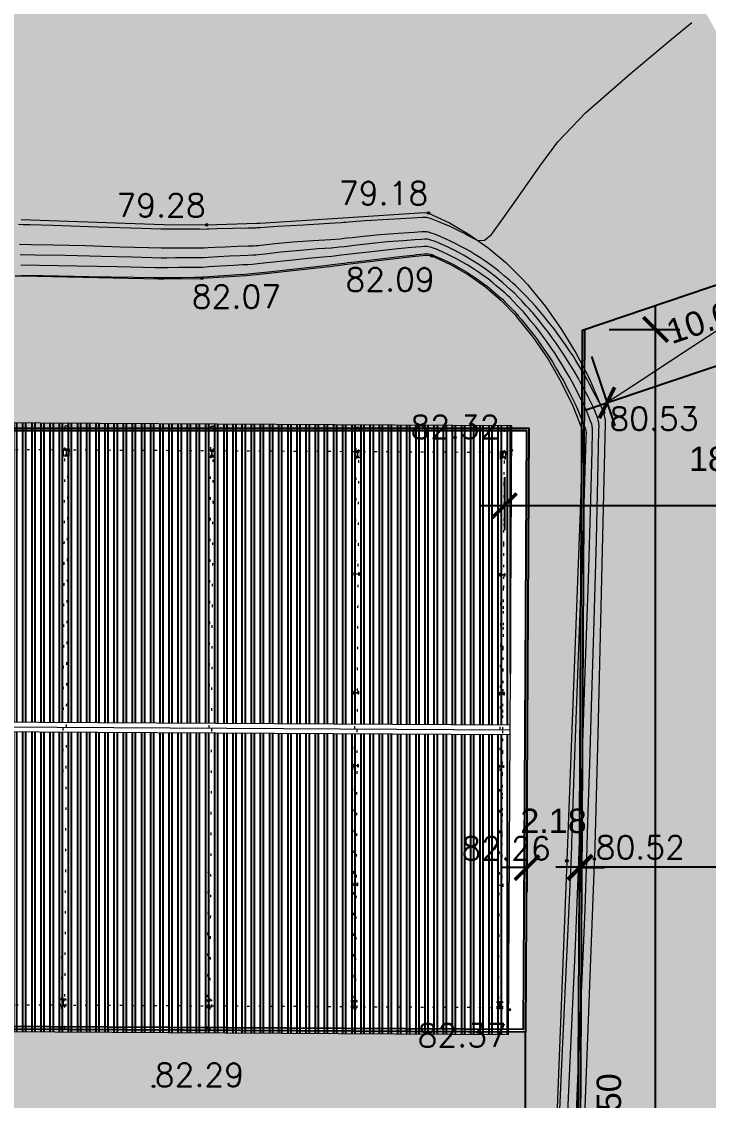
# Model space of a CAD drawing. Header units: inches. Extents: x 1286 to 7442, y -84 to 3420.
# Drawn here: x 1996.45 to 2024.62, y 125.29 to 169.53 of the extents above; entities that cross this region are included whole.
import ezdxf

# ---------------------------------------------------------------- set-up
doc = ezdxf.new("R2010")
doc.units = ezdxf.units.IN
doc.header["$LTSCALE"] = 3
doc.header["$MEASUREMENT"] = 0
doc.linetypes.add('DASHED', pattern=[0.75, 0.5, -0.25])
doc.linetypes.add('DOT', pattern=[0.25, 0, -0.25])
for name, color, linetype, lineweight in [('ARQ_AÇO', 4, 'Continuous', 5), ('ARQ_PROJEÇÃO', 8, 'DASHED', 5), ('ARQ_TOPOGRAFIA', 8, 'Continuous', 5), ('ARQ_VISTA', 2, 'Continuous', 5)]:
    doc.layers.add(name, color=color, linetype=linetype, lineweight=lineweight)
for name, color, linetype in [('ARQ_COTAS', 133, 'Continuous'), ('ARQ_HATCH', 8, 'Continuous'), ('ARQ_RUA', 250, 'Continuous')]:
    doc.layers.add(name, color=color, linetype=linetype)
doc.styles.add('1-500', font='arial.ttf', dxfattribs={"height": 1})
doc.styles.add('ROMAN', font='romans__.ttf', dxfattribs={"height": 0.75})
doc.dimstyles.new('1 - 500', dxfattribs={"dimscale": 2, "dimtxt": 1, "dimasz": 0.5, "dimexe": 0.5, "dimexo": 0.5, "dimgap": 0.7, "dimtad": 1, "dimzin": 4, "dimdsep": 46, "dimtxsty": '1-500', "dimblk": 'ARCHTICK', "dimcen": 0.1, "dimdle": 0.5, "dimclrd": 256, "dimclre": 256, "dimclrt": 256, "dimazin": 0, "dimtfac": 1, "dimtix": 1, "dimtofl": 0, "dimtmove": 2, "dimatfit": 3, "dimldrblk": 'OPEN90', "dimfxl": 1, "dimfxlon": 1, "dimtolj": 1, "dimtzin": 0, "dimlwd": -1, "dimlwe": -1, "dimarcsym": 0})

# ---------------------------------------------------------------- blocks, each defined once
blk = doc.blocks.new('_ArchTick')
at = {"color": 0, "linetype": 'ByBlock', "const_width": 0.15}
blk.add_lwpolyline([(-0.5, -0.5), (0.5, 0.5)], dxfattribs=at)
blk = doc.blocks.new('*D30')
at = {"layer": 'ARQ_COTAS', "transparency": 16777216}
for p, q in [((2022.452, 91.41), (2022.452, 157.905)), ((2020.552, 156.905), (2023.452, 156.905)), ((2020.452, 92.41), (2023.452, 92.41))]:
    blk.add_line(p, q, dxfattribs=at)
at = {"layer": 'Defpoints', "color": 0, "transparency": 16777216}
for p in [(2019.552, 156.905), (2022.452, 156.905), (2015.225, 92.41)]:
    blk.add_point(p, dxfattribs=at)
at = {"layer": 'ARQ_COTAS', "transparency": 16777216}
for p, rotation in [((2022.452, 156.905), 90), ((2022.452, 92.41), 270)]:
    blk.add_blockref('_ArchTick', p, dxfattribs=dict(at, rotation=rotation))
at = {"layer": 'ARQ_COTAS', "transparency": 16777216, "insert": (2020.541, 124.658), "char_height": 1, "attachment_point": 5, "rotation": 90, "style": '1-500'}
blk.add_mtext('\\A1;64.50', dxfattribs=at)
blk = doc.blocks.new('_Open90')
at = {"color": 0, "linetype": 'ByBlock', "lineweight": -2}
for p, q in [((-0.5, 0.5), (0, 0)), ((0, 0), (-1, 0)), ((0, 0), (-0.5, -0.5))]:
    blk.add_line(p, q, dxfattribs=at)
blk = doc.blocks.new('*D31')
at = {"layer": 'ARQ_COTAS', "transparency": 16777216}
for p, q in [((2029.351, 159.016), (2030.311, 156.174)), ((2019.51, 153.578), (2030.938, 157.442)), ((2019.817, 155.793), (2020.777, 152.951))]:
    blk.add_line(p, q, dxfattribs=at)
at = {"layer": 'Defpoints', "color": 0, "transparency": 16777216}
for p in [(2028.986, 160.095), (2029.991, 157.122), (2019.452, 156.871)]:
    blk.add_point(p, dxfattribs=at)
at = {"layer": 'ARQ_COTAS', "transparency": 16777216}
for p, rotation in [((2029.991, 157.122), 18.68120042223311), ((2020.457, 153.898), 198.6812004222331)]:
    blk.add_blockref('_ArchTick', p, dxfattribs=dict(at, rotation=rotation))
at = {"layer": 'ARQ_COTAS', "transparency": 16777216, "insert": (2024.612, 157.32), "char_height": 1, "attachment_point": 5, "rotation": 18.6812, "style": '1-500'}
blk.add_mtext('\\A1;10.06', dxfattribs=at)
blk = doc.blocks.new('*D34')
at = {"layer": 'ARQ_COTAS', "transparency": 16777216}
for p, q in [((2019.354, 136.859), (2019.354, 133.859)), ((2036.101, 136.859), (2036.101, 133.859)), ((2037.101, 134.859), (2018.354, 134.859))]:
    blk.add_line(p, q, dxfattribs=at)
at = {"layer": 'Defpoints', "color": 0, "transparency": 16777216}
for p in [(2019.354, 138.799), (2036.101, 138.709), (2019.354, 134.859)]:
    blk.add_point(p, dxfattribs=at)
at = {"layer": 'ARQ_COTAS', "transparency": 16777216, "rotation": 180}
blk.add_blockref('_ArchTick', (2019.354, 134.859), dxfattribs=at)
at = {"layer": 'ARQ_COTAS', "transparency": 16777216}
blk.add_blockref('_ArchTick', (2036.101, 134.859), dxfattribs=at)
at = {"layer": 'ARQ_COTAS', "transparency": 16777216, "insert": (2027.728, 136.77), "char_height": 1, "attachment_point": 5, "style": '1-500'}
blk.add_mtext('\\A1;16.75', dxfattribs=at)
blk = doc.blocks.new('*D60')
at = {"layer": 'ARQ_COTAS', "transparency": 16777216}
for p, q in [((2017.177, 136.838), (2017.177, 133.838)), ((2019.354, 136.838), (2019.354, 133.838)), ((2017.177, 134.838), (2016.177, 134.838)), ((2019.354, 134.838), (2020.354, 134.838))]:
    blk.add_line(p, q, dxfattribs=at)
at = {"layer": 'Defpoints', "color": 0, "transparency": 16777216}
for p in [(2017.177, 138.811), (2019.354, 138.799), (2017.177, 134.838)]:
    blk.add_point(p, dxfattribs=at)
at = {"layer": 'ARQ_COTAS', "transparency": 16777216}
blk.add_blockref('_ArchTick', (2017.177, 134.838), dxfattribs=at)
at = {"layer": 'ARQ_COTAS', "transparency": 16777216, "rotation": 180}
blk.add_blockref('_ArchTick', (2019.354, 134.838), dxfattribs=at)
at = {"layer": 'ARQ_COTAS', "transparency": 16777216, "insert": (2018.266, 136.749), "char_height": 1, "attachment_point": 5, "style": '1-500'}
blk.add_mtext('\\A1;2.18', dxfattribs=at)
blk = doc.blocks.new('*D85')
at = {"layer": 'ARQ_COTAS', "transparency": 16777216}
for p, q in [((2016.252, 150.854), (2016.252, 148.68)), ((2034.886, 150.854), (2034.886, 148.68)), ((2015.252, 149.68), (2035.886, 149.68))]:
    blk.add_line(p, q, dxfattribs=at)
at = {"layer": 'Defpoints', "color": 0, "transparency": 16777216}
for p in [(2016.252, 151.854), (2034.886, 151.854), (2034.886, 149.68)]:
    blk.add_point(p, dxfattribs=at)
at = {"layer": 'ARQ_COTAS', "transparency": 16777216, "rotation": 180}
blk.add_blockref('_ArchTick', (2016.252, 149.68), dxfattribs=at)
at = {"layer": 'ARQ_COTAS', "transparency": 16777216}
blk.add_blockref('_ArchTick', (2034.886, 149.68), dxfattribs=at)
at = {"layer": 'ARQ_COTAS', "transparency": 16777216, "insert": (2025.569, 151.591), "char_height": 1, "attachment_point": 5, "style": '1-500'}
blk.add_mtext('\\A1;18.63', dxfattribs=at)

msp = doc.modelspace()

# ---------------------------------------------------------------- hatches: boundary and pattern name
at = {"layer": 'ARQ_HATCH', "transparency": 33554534}
h = msp.add_hatch(color=124, dxfattribs=at)
h.dxf.hatch_style = 1
h.paths.add_polyline_path([(2009.917, 199.566), (2002.204, 209.665), (1990.773, 216.721), (1944.861, 233.38), (1920.697, 239.925), (1908.644, 241.353), (1862.514, 242.867), (1829.908, 92.41), (1845.859, 92.41), (1862.275, 148.835, -0.330467), (1864.173, 150.276), (1955.428, 151.28), (1955.437, 152.854), (2017.258, 152.854), (2016.956, 95.256), (1955.137, 95.636), (1955.142, 96.512), (1865.998, 97.062, -0.412407), (1865.004, 98.062), (1865.004, 92.51), (2015.225, 92.51, 0.41263), (2019.125, 96.389), (2019.452, 156.871), (2028.982, 160.101), (2029.767, 160.542), (2017.944, 181.551)])
at = {"layer": 'ARQ_HATCH'}
h = msp.add_hatch(dxfattribs=at)
h.set_pattern_fill('HONEY', color=8, scale=2, angle=315)
edge = h.paths.add_edge_path()
edge.add_line((2027.264, 74.93), (2031.411, 91.984))
edge.add_arc((2033.257, 91.535), 1.9, 110.5827, 166.3343, ccw=False)
edge.add_line((2032.589, 93.314), (2037.862, 95.294))
edge.add_line((2037.862, 95.294), (2043.072, 105.921))
edge.add_arc((2044.778, 105.084), 1.9, 116.9291, 153.883, ccw=False)
edge.add_line((2043.918, 106.778), (2053.022, 111.403))
edge.add_line((2053.022, 111.403), (2056.359, 118.186))
edge.add_line((2056.359, 118.186), (2053.504, 119.755))
edge.add_line((2053.504, 119.755), (2054.319, 121.252))
edge.add_line((2054.319, 121.252), (2043.547, 126.331))
edge.add_line((2043.547, 126.331), (2037.445, 128.066))
edge.add_arc((2037.965, 129.894), 1.9, 180.4111, 254.1232, ccw=False)
edge.add_line((2036.065, 129.88), (2035.938, 147.537))
edge.add_line((2035.938, 147.537), (2028.886, 160.068))
edge.add_line((2028.886, 160.068), (2019.552, 156.905))
edge.add_line((2019.552, 156.905), (2019.225, 96.389))
edge.add_arc((2015.225, 96.41), 4, 270, 359.69, ccw=False)
edge.add_line((2015.225, 92.41), (1829.908, 92.41))
edge.add_line((1829.908, 92.41), (1821.139, 51.947))
edge.add_line((1821.139, 51.947), (1820.715, 49.992))
edge.add_line((1820.715, 49.992), (1819.882, 46.148))
edge.add_line((1819.882, 46.148), (1820.587, 45.272))
edge.add_line((1820.587, 45.272), (1825.662, 45.254))
edge.add_line((1825.662, 45.254), (1825.661, 45.114))
edge.add_line((1825.661, 45.114), (1837.918, 45.07))
edge.add_line((1837.918, 45.07), (1837.918, 45.26))
edge.add_line((1837.918, 45.26), (1843.088, 45.242))
edge.add_line((1843.088, 45.242), (1847.116, 49.563))
edge.add_arc((1847.482, 49.222), 0.5, 89.7692, 137.0088, ccw=False)
edge.add_line((1847.484, 49.722), (1868.081, 49.639))
edge.add_arc((1868.079, 49.139), 0.5, 33.184, 89.7692, ccw=False)
edge.add_line((1868.498, 49.413), (1870.973, 45.627))
edge.add_line((1870.973, 45.627), (1900.946, 45.506))
edge.add_line((1900.946, 45.506), (1898.82, 48.738))
edge.add_arc((1899.238, 49.013), 0.5, 89.7692, 213.3425, ccw=False)
edge.add_line((1899.24, 49.513), (1901.824, 49.503))
edge.add_arc((1901.822, 49.003), 0.5, 34.9451, 89.7692, ccw=False)
edge.add_line((1902.231, 49.289), (1904.886, 45.491))
edge.add_line((1904.886, 45.491), (1942.564, 45.339))
edge.add_line((1942.564, 45.339), (1940.438, 48.571))
edge.add_arc((1940.855, 48.846), 0.5, 89.7692, 213.3425, ccw=False)
edge.add_line((1940.857, 49.346), (1943.258, 49.336))
edge.add_arc((1943.256, 48.836), 0.5, 34.9451, 89.7692, ccw=False)
edge.add_line((1943.665, 49.122), (1946.32, 45.324))
edge.add_line((1946.32, 45.324), (1986.562, 45.161))
edge.add_line((1986.562, 45.161), (1983.055, 48.302))
edge.add_arc((1983.388, 48.674), 0.5, 89.7692, 228.1578, ccw=False)
edge.add_line((1983.39, 49.174), (1987.306, 49.159))
edge.add_arc((1987.304, 48.659), 0.5, 48.4606, 89.7692, ccw=False)
edge.add_line((1987.635, 49.033), (1990.329, 46.646))
edge.add_line((1990.329, 46.646), (2013.484, 46.553))
edge.add_line((2013.484, 46.553), (2013.545, 51.582))
edge.add_line((2013.545, 51.582), (2012.45, 52.795))
edge.add_arc((2013.861, 54.068), 1.9, 164.556, 222.0669, ccw=False)
edge.add_line((2012.029, 54.574), (2016.298, 70.026))
edge.add_arc((2018.13, 69.52), 1.9, 110.3274, 164.556, ccw=False)
edge.add_line((2017.47, 71.302), (2027.264, 74.93))
h.paths.add_polyline_path([(1891.928, 70.998), (1891.816, 65.099), (1891.77, 62.699), (1891.659, 56.8), (1864.713, 57.311), (1864.983, 71.509)], flags=16)
h = msp.add_hatch(dxfattribs=at)
h.set_pattern_fill('ANSI32', color=2, angle=45)
h.paths.add_polyline_path([(2016.488, 140.678), (2016.559, 152.952), (1956.14, 153.3), (1956.069, 141.026)])
h.paths.add_polyline_path([(2016.415, 128.003), (2016.486, 140.278), (1956.067, 140.626), (1955.996, 128.351)])
h.paths.add_polyline_path([(1984.343, 134.947), (1986.343, 133.947), (1988.343, 134.947)], flags=16)
h.paths.add_polyline_path([(1984.343, 146.008), (1986.343, 147.008), (1988.343, 146.008)], flags=16)
h.paths.add_polyline_path([(1979.301, 135.212), (1993.181, 135.212), (1993.181, 139.177), (1979.301, 139.177)], flags=24)
h.paths.add_polyline_path([(1979.301, 141.77), (1993.181, 141.77), (1993.181, 145.734), (1979.301, 145.734)], flags=24)
h.paths.add_polyline_path([(1980.692, 147.921), (1991.672, 147.854), (1991.684, 149.914), (1980.704, 149.982)], flags=24)
h = msp.add_hatch(dxfattribs=at)
h.set_pattern_fill('HONEY', color=8, scale=2, angle=315)
h.paths.add_polyline_path([(2017.116, 128.099), (1956.297, 128.449, -0.414214), (1955.302, 129.455), (1955.36, 139.395), (1955.12, 139.396), (1955.136, 142.266), (1955.376, 142.265), (1955.428, 151.28), (1864.173, 150.276, 0.330467), (1862.275, 148.835), (1845.859, 92.41), (1865.004, 92.41), (1865.004, 98.065), (1865.052, 105.818), (1862.052, 105.837), (1862.084, 110.986), (1865.084, 110.968), (1865.139, 120.008, -0.414214), (1866.146, 121.002), (1883.115, 120.897), (1883.248, 142.376, -0.414214), (1884.254, 143.37), (1920.313, 143.148, -0.414214), (1921.307, 142.141), (1921.174, 120.52), (1944.128, 120.52, -0.416024), (1945.128, 119.514), (1945.07, 110.114), (1946.283, 110.107), (1946.264, 106.967), (1945.05, 106.974), (1944.986, 96.574), (1955.142, 96.512), (1955.204, 106.576), (1954.964, 106.578), (1954.982, 109.447), (1955.222, 109.446), (1955.283, 119.386, -0.414214), (1956.289, 120.38), (2017.108, 120.005)])

# ---------------------------------------------------------------- linework, layer by layer
at = {"layer": 'ARQ_AÇO', "color": 8, "linetype": 'Continuous'}
for p, q in [((1998.222, 151.768), (1998.222, 151.758)), ((1998.279, 151.768), (1998.222, 151.768)), ((1998.222, 151.758), (1998.342, 151.757)), ((1998.223, 151.958), (1998.223, 151.948)), ((1998.343, 151.957), (1998.223, 151.958)), ((1998.223, 151.948), (1998.28, 151.948)), ((1998.28, 151.948), (1998.279, 151.768)), ((1998.284, 151.768), (1998.285, 151.948)), ((1998.342, 151.767), (1998.284, 151.768)), ((1998.285, 151.948), (1998.343, 151.947)), ((1998.342, 151.757), (1998.342, 151.767)), ((1998.343, 151.947), (1998.343, 151.957)), ((2004.191, 151.734), (2004.191, 151.724)), ((2004.249, 151.733), (2004.191, 151.734)), ((2004.191, 151.724), (2004.311, 151.723)), ((2004.193, 151.924), (2004.193, 151.914)), ((2004.313, 151.923), (2004.193, 151.924)), ((2004.193, 151.914), (2004.25, 151.913)), ((2004.25, 151.913), (2004.249, 151.733)), ((2004.254, 151.733), (2004.255, 151.913)), ((2004.311, 151.733), (2004.254, 151.733)), ((2004.255, 151.913), (2004.313, 151.913)), ((2004.311, 151.723), (2004.311, 151.733)), ((2004.313, 151.913), (2004.313, 151.923)), ((2010.162, 151.889), (2010.162, 151.879)), ((2010.282, 151.888), (2010.162, 151.889)), ((2010.162, 151.879), (2010.22, 151.879)), ((2010.22, 151.879), (2010.219, 151.699)), ((2010.224, 151.699), (2010.225, 151.879)), ((2010.225, 151.879), (2010.282, 151.878)), ((2010.282, 151.878), (2010.282, 151.888)), ((2016.132, 151.855), (2016.132, 151.845)), ((2016.252, 151.854), (2016.132, 151.855)), ((2016.132, 151.845), (2016.19, 151.844)), ((2016.19, 151.844), (2016.189, 151.664)), ((2016.194, 151.664), (2016.195, 151.844)), ((2016.195, 151.844), (2016.252, 151.844)), ((2016.252, 151.844), (2016.252, 151.854)), ((2010.161, 151.699), (2010.161, 151.689)), ((2010.219, 151.699), (2010.161, 151.699)), ((2010.161, 151.689), (2010.281, 151.688)), ((2010.281, 151.698), (2010.224, 151.699)), ((2010.281, 151.688), (2010.281, 151.698)), ((2016.131, 151.665), (2016.131, 151.655)), ((2016.189, 151.664), (2016.131, 151.665)), ((2016.131, 151.655), (2016.251, 151.654)), ((2016.251, 151.664), (2016.194, 151.664)), ((2016.251, 151.654), (2016.251, 151.664)), ((2010.093, 146.819), (2010.094, 146.939)), ((2010.094, 146.939), (2010.104, 146.939)), ((2010.104, 146.877), (2010.103, 146.819)), ((2010.104, 146.939), (2010.104, 146.882)), ((2010.104, 146.882), (2010.284, 146.881)), ((2010.284, 146.876), (2010.104, 146.877)), ((2010.283, 146.818), (2010.284, 146.876)), ((2010.284, 146.938), (2010.294, 146.938)), ((2010.284, 146.881), (2010.284, 146.938)), ((2010.294, 146.938), (2010.293, 146.818)), ((2016.063, 146.785), (2016.064, 146.905)), ((2016.064, 146.905), (2016.074, 146.905)), ((2016.074, 146.905), (2016.074, 146.848)), ((2016.074, 146.848), (2016.254, 146.847)), ((2016.254, 146.904), (2016.264, 146.904)), ((2016.254, 146.847), (2016.254, 146.904)), ((2016.264, 146.904), (2016.263, 146.784)), ((2010.103, 146.819), (2010.093, 146.819)), ((2010.293, 146.818), (2010.283, 146.818)), ((2016.073, 146.785), (2016.063, 146.785)), ((2016.074, 146.843), (2016.073, 146.785)), ((2016.254, 146.842), (2016.074, 146.843)), ((2016.253, 146.784), (2016.254, 146.842)), ((2016.263, 146.784), (2016.253, 146.784)), ((2010.065, 141.95), (2010.066, 142.07)), ((2010.066, 142.07), (2010.076, 142.07)), ((2010.076, 142.007), (2010.075, 141.95)), ((2010.076, 142.07), (2010.076, 142.012)), ((2010.076, 142.012), (2010.256, 142.011)), ((2010.256, 142.006), (2010.076, 142.007)), ((2010.255, 141.948), (2010.256, 142.006)), ((2010.256, 142.068), (2010.266, 142.068)), ((2010.256, 142.011), (2010.256, 142.068)), ((2010.266, 142.068), (2010.265, 141.948)), ((2016.035, 141.915), (2016.036, 142.035)), ((2016.036, 142.035), (2016.046, 142.035)), ((2016.046, 142.035), (2016.045, 141.978)), ((2016.225, 141.977), (2016.226, 142.034)), ((2016.226, 142.034), (2016.236, 142.034)), ((2016.236, 142.034), (2016.235, 141.914)), ((2010.075, 141.95), (2010.065, 141.95)), ((2010.265, 141.948), (2010.255, 141.948)), ((2016.045, 141.915), (2016.035, 141.915)), ((2016.045, 141.978), (2016.225, 141.977)), ((2016.225, 141.972), (2016.045, 141.973)), ((2016.045, 141.973), (2016.045, 141.915)), ((2016.225, 141.914), (2016.225, 141.972)), ((2016.235, 141.914), (2016.225, 141.914)), ((2010.048, 138.96), (2010.049, 139.08)), ((2010.058, 138.96), (2010.048, 138.96)), ((2010.049, 139.08), (2010.059, 139.08)), ((2010.059, 139.08), (2010.058, 139.022)), ((2010.058, 139.022), (2010.238, 139.021)), ((2010.238, 139.016), (2010.058, 139.017)), ((2010.058, 139.017), (2010.058, 138.96)), ((2010.238, 139.021), (2010.239, 139.079)), ((2010.238, 138.959), (2010.238, 139.016)), ((2010.248, 138.958), (2010.238, 138.959)), ((2010.239, 139.079), (2010.249, 139.078)), ((2010.249, 139.078), (2010.248, 138.958)), ((2016.018, 138.925), (2016.019, 139.045)), ((2016.028, 138.925), (2016.018, 138.925)), ((2016.019, 139.045), (2016.029, 139.045)), ((2016.029, 139.045), (2016.028, 138.988)), ((2016.028, 138.988), (2016.208, 138.987)), ((2016.208, 138.982), (2016.028, 138.983)), ((2016.028, 138.983), (2016.028, 138.925)), ((2016.208, 138.987), (2016.209, 139.044)), ((2016.208, 138.924), (2016.208, 138.982)), ((2016.218, 138.924), (2016.208, 138.924)), ((2016.209, 139.044), (2016.219, 139.044)), ((2016.219, 139.044), (2016.218, 138.924)), ((2010.02, 134.09), (2010.021, 134.21)), ((2010.03, 134.09), (2010.02, 134.09)), ((2010.021, 134.21), (2010.031, 134.21)), ((2010.031, 134.21), (2010.03, 134.152)), ((2010.03, 134.152), (2010.21, 134.151)), ((2010.21, 134.146), (2010.03, 134.147)), ((2010.03, 134.147), (2010.03, 134.09)), ((2010.21, 134.151), (2010.211, 134.209)), ((2010.21, 134.089), (2010.21, 134.146)), ((2010.22, 134.089), (2010.21, 134.089)), ((2010.211, 134.209), (2010.221, 134.209)), ((2010.221, 134.209), (2010.22, 134.089)), ((2015.99, 134.055), (2015.991, 134.175)), ((2016, 134.055), (2015.99, 134.055)), ((2015.991, 134.175), (2016.001, 134.175)), ((2016.001, 134.175), (2016, 134.118)), ((2016, 134.118), (2016.18, 134.117)), ((2016.18, 134.112), (2016, 134.113)), ((2016, 134.113), (2016, 134.055)), ((2016.18, 134.117), (2016.181, 134.174)), ((2016.18, 134.054), (2016.18, 134.112)), ((2016.19, 134.054), (2016.18, 134.054)), ((2016.181, 134.174), (2016.191, 134.174)), ((2016.191, 134.174), (2016.19, 134.054)), ((1998.092, 129.218), (1998.092, 129.208)), ((1998.149, 129.218), (1998.092, 129.218)), ((1998.092, 129.208), (1998.212, 129.208)), ((1998.093, 129.408), (1998.093, 129.398)), ((1998.213, 129.408), (1998.093, 129.408)), ((1998.093, 129.398), (1998.15, 129.398)), ((1998.15, 129.398), (1998.149, 129.218)), ((1998.154, 129.218), (1998.155, 129.398)), ((1998.212, 129.218), (1998.154, 129.218)), ((1998.155, 129.398), (1998.213, 129.398)), ((1998.212, 129.208), (1998.212, 129.218)), ((1998.213, 129.398), (1998.213, 129.408)), ((2004.062, 129.184), (2004.062, 129.174)), ((2004.119, 129.184), (2004.062, 129.184)), ((2004.062, 129.174), (2004.182, 129.173)), ((2004.063, 129.374), (2004.063, 129.364)), ((2004.183, 129.373), (2004.063, 129.374)), ((2004.063, 129.364), (2004.12, 129.364)), ((2004.12, 129.364), (2004.119, 129.184)), ((2004.124, 129.184), (2004.125, 129.364)), ((2004.182, 129.183), (2004.124, 129.184)), ((2004.125, 129.364), (2004.183, 129.363)), ((2004.182, 129.173), (2004.182, 129.183)), ((2004.183, 129.363), (2004.183, 129.373)), ((2010.033, 129.34), (2010.033, 129.33)), ((2010.153, 129.339), (2010.033, 129.34)), ((2010.033, 129.33), (2010.09, 129.329)), ((2010.09, 129.329), (2010.089, 129.149)), ((2010.094, 129.149), (2010.095, 129.329)), ((2010.095, 129.329), (2010.153, 129.329)), ((2010.153, 129.329), (2010.153, 129.339)), ((2016.003, 129.305), (2016.002, 129.295)), ((2016.002, 129.295), (2016.06, 129.295)), ((2016.123, 129.304), (2016.003, 129.305)), ((2016.06, 129.295), (2016.059, 129.115)), ((2016.064, 129.115), (2016.065, 129.295)), ((2016.065, 129.295), (2016.122, 129.294)), ((2016.122, 129.294), (2016.123, 129.304)), ((2010.032, 129.15), (2010.031, 129.14)), ((2010.031, 129.14), (2010.151, 129.139)), ((2010.089, 129.149), (2010.032, 129.15)), ((2010.152, 129.149), (2010.094, 129.149)), ((2010.151, 129.139), (2010.152, 129.149)), ((2016.001, 129.115), (2016.001, 129.105)), ((2016.059, 129.115), (2016.001, 129.115)), ((2016.001, 129.105), (2016.121, 129.104)), ((2016.121, 129.114), (2016.064, 129.115)), ((2016.121, 129.104), (2016.121, 129.114))]:
    msp.add_line(p, q, dxfattribs=at)
at = {"layer": 'ARQ_PROJEÇÃO', "color": 8, "linetype": 'DOT'}
for p, q in [((2016.138, 152.855), (2016.132, 151.855)), ((2016.258, 152.854), (2016.138, 152.855)), ((2016.252, 151.854), (2016.258, 152.854)), ((2016.001, 129.105), (2015.996, 128.105)), ((2016.116, 128.105), (2016.121, 129.104)), ((2015.996, 128.105), (2016.116, 128.105))]:
    msp.add_line(p, q, dxfattribs=at)
at = {"layer": 'ARQ_PROJEÇÃO', "color": 8, "linetype": 'Continuous'}
for p, q in [((1998.171, 151.708), (1998.173, 152.008)), ((1998.173, 152.008), (1998.393, 152.007)), ((1998.393, 152.007), (1998.391, 151.707)), ((2004.141, 151.674), (2004.143, 151.974)), ((2004.143, 151.974), (2004.363, 151.973)), ((2004.363, 151.973), (2004.361, 151.673)), ((2010.111, 151.639), (2010.113, 151.939)), ((2010.113, 151.939), (2010.333, 151.938)), ((2010.333, 151.938), (2010.331, 151.638)), ((2016.083, 151.905), (2016.081, 151.605)), ((2016.303, 151.904), (2016.083, 151.905)), ((2016.132, 151.855), (2016.252, 151.854)), ((2016.301, 151.604), (2016.303, 151.904)), ((1998.391, 151.707), (1998.171, 151.708)), ((2004.361, 151.673), (2004.141, 151.674)), ((2010.331, 151.638), (2010.111, 151.639)), ((2016.081, 151.605), (2016.131, 151.605)), ((2016.251, 151.654), (2016.131, 151.655)), ((2016.251, 151.604), (2016.301, 151.604)), ((1998.041, 129.159), (1998.042, 129.259)), ((1998.261, 129.157), (1998.041, 129.159)), ((1998.043, 129.459), (1998.263, 129.457)), ((1998.043, 129.399), (1998.043, 129.459)), ((1998.262, 129.257), (1998.261, 129.157)), ((1998.263, 129.457), (1998.263, 129.397)), ((2004.011, 129.124), (2004.012, 129.224)), ((2004.013, 129.424), (2004.233, 129.423)), ((2004.013, 129.364), (2004.013, 129.424)), ((2004.232, 129.223), (2004.231, 129.123)), ((2004.233, 129.423), (2004.233, 129.363)), ((2009.981, 129.09), (2009.982, 129.19)), ((2009.983, 129.39), (2010.203, 129.389)), ((2009.983, 129.33), (2009.983, 129.39)), ((2010.202, 129.189), (2010.201, 129.089)), ((2010.203, 129.389), (2010.203, 129.329)), ((2015.951, 129.055), (2015.952, 129.155)), ((2015.952, 129.295), (2015.953, 129.355)), ((2015.953, 129.355), (2016.173, 129.354)), ((2016.003, 129.305), (2016.123, 129.304)), ((2016.173, 129.354), (2016.172, 129.294)), ((2004.231, 129.123), (2004.011, 129.124)), ((2010.201, 129.089), (2009.981, 129.09)), ((2016.171, 129.054), (2015.951, 129.055)), ((2016.121, 129.104), (2016.001, 129.105)), ((2016.172, 129.154), (2016.171, 129.054))]:
    msp.add_line(p, q, dxfattribs=at)
at = {"layer": 'ARQ_PROJEÇÃO', "linetype": 'DOT'}
for p, q in [((2016.131, 151.655), (2016.003, 129.305)), ((2016.123, 129.304), (2016.251, 151.654))]:
    msp.add_line(p, q, dxfattribs=at)
for points in [[(1998.343, 151.957), (1998.223, 151.958), (1998.228, 152.958), (1998.348, 152.957)], [(2004.193, 151.924), (2004.313, 151.923), (2004.318, 152.923), (2004.198, 152.924)], [(2010.162, 151.889), (2010.282, 151.888), (2010.288, 152.888), (2010.168, 152.889)], [(1998.222, 151.758), (1998.342, 151.757), (1998.213, 129.408), (1998.093, 129.408)], [(2004.311, 151.723), (2004.191, 151.724), (2004.063, 129.374), (2004.183, 129.373)], [(2010.281, 151.688), (2010.161, 151.689), (2010.033, 129.34), (2010.153, 129.339)], [(1998.206, 128.208), (1998.086, 128.208), (1998.092, 129.208), (1998.212, 129.208)], [(2004.056, 128.174), (2004.176, 128.173), (2004.182, 129.173), (2004.062, 129.174)], [(2010.026, 128.14), (2010.146, 128.139), (2010.151, 129.139), (2010.031, 129.14)]]:
    msp.add_lwpolyline(points, close=True, dxfattribs=at)
at = {"layer": 'ARQ_PROJEÇÃO', "color": 4, "linetype": 'DOT', "ltscale": 0.5}
msp.add_lwpolyline([(2016.252, 151.854), (1956.433, 152.199), (1956.302, 129.449), (2016.121, 129.104)], close=True, dxfattribs=at)
at = {"layer": 'ARQ_RUA'}
for points in [[(1865.004, 92.51), (2015.225, 92.51, 0.41263), (2019.125, 96.389), (2019.452, 156.871), (2028.982, 160.101), (2036.038, 147.564), (2036.165, 129.881, 0.333199), (2037.472, 128.162), (2043.583, 126.425), (2054.458, 121.297), (2053.639, 119.794), (2056.491, 118.228), (2053.097, 111.329), (2043.963, 106.689, 0.162654), (2043.162, 105.877), (2037.935, 95.214), (2032.624, 93.22, 0.248177), (2031.508, 91.96), (2027.349, 74.855), (2017.504, 71.208, 0.241134), (2016.395, 69.999), (2012.126, 54.547, 0.256342), (2012.524, 52.862), (2013.571, 51.702)], [(1829.908, 92.41), (2015.225, 92.41, 0.41263), (2019.225, 96.389), (2019.552, 156.905)], [(1955.376, 142.265), (1955.437, 152.854), (2017.258, 152.854), (2017.116, 128.099), (1956.297, 128.449, -0.414214), (1955.302, 129.455), (1955.36, 139.395)], [(1955.476, 142.264), (1955.537, 152.754), (2017.158, 152.754), (2017.016, 128.199), (1956.297, 128.549, -0.414214), (1955.402, 129.454), (1955.46, 139.394)]]:
    msp.add_lwpolyline(points, format="xyb", dxfattribs=at)
msp.add_lwpolyline([(2017.108, 120.005), (2017.116, 128.099)], dxfattribs=at)
at = {"layer": 'ARQ_TOPOGRAFIA', "ltscale": 0.4}
for p, q in [((2023.104, 168.803), (2023.94, 169.493)), ((2021.41, 167.389), (2023.104, 168.803)), ((2019.58, 165.779), (2021.41, 167.389)), ((2018.445, 164.596), (2019.58, 165.779)), ((2017.703, 163.598), (2018.445, 164.596)), ((2016.91, 162.465), (2017.703, 163.598)), ((2016.187, 161.434), (2016.91, 162.465)), ((2011.514, 161.425), (2012.465, 161.482)), ((2012.465, 161.482), (2012.895, 161.507)), ((2012.895, 161.507), (2012.992, 161.508)), ((2012.992, 161.508), (2013.05, 161.5)), ((2013.05, 161.5), (2013.105, 161.49)), ((2013.105, 161.49), (2013.151, 161.479)), ((2013.137, 161.674), (2013.137, 161.674)), ((2013.151, 161.479), (2013.276, 161.432)), ((1996.319, 161.216), (1996.51, 161.211)), ((1996.51, 161.211), (1996.786, 161.205)), ((1996.786, 161.205), (1997.727, 161.176)), ((1997.727, 161.176), (1999.577, 161.117)), ((1999.577, 161.117), (2001.37, 161.058)), ((2001.37, 161.058), (2002.157, 161.032)), ((2002.157, 161.032), (2002.292, 161.029)), ((2002.292, 161.029), (2002.368, 161.029)), ((2002.368, 161.029), (2002.646, 161.028)), ((2002.646, 161.028), (2003.205, 161.026)), ((2003.205, 161.026), (2003.751, 161.022)), ((2003.751, 161.022), (2003.992, 161.021)), ((2003.992, 161.021), (2004.048, 161.023)), ((2004.04, 161.191), (2004.04, 161.191)), ((2004.048, 161.023), (2004.134, 161.027)), ((2004.134, 161.027), (2004.457, 161.036)), ((2004.457, 161.036), (2005.108, 161.052)), ((2005.108, 161.052), (2005.747, 161.067)), ((2005.747, 161.067), (2006.037, 161.074)), ((2006.037, 161.074), (2006.105, 161.077)), ((2006.105, 161.077), (2006.154, 161.08)), ((2006.154, 161.08), (2006.23, 161.086)), ((2006.23, 161.086), (2006.397, 161.1)), ((2006.397, 161.1), (2006.939, 161.136)), ((2006.939, 161.136), (2008.017, 161.199)), ((2008.017, 161.199), (2009.072, 161.261)), ((2009.072, 161.261), (2009.555, 161.29)), ((2009.555, 161.29), (2009.67, 161.298)), ((2009.67, 161.298), (2009.748, 161.305)), ((2009.748, 161.305), (2009.852, 161.314)), ((2009.852, 161.314), (2010.029, 161.33)), ((2010.029, 161.33), (2010.535, 161.365)), ((2010.535, 161.365), (2011.514, 161.425)), ((2013.276, 161.432), (2013.542, 161.328)), ((2013.542, 161.328), (2013.806, 161.224)), ((2013.806, 161.224), (2013.923, 161.178)), ((2013.923, 161.178), (2013.948, 161.167)), ((2013.948, 161.167), (2013.984, 161.151)), ((2013.984, 161.151), (2014.118, 161.085)), ((2014.118, 161.085), (2014.389, 160.95)), ((2015.725, 160.802), (2016.187, 161.434)), ((2009.12, 160.581), (2008.408, 160.535)), ((2009.508, 160.611), (2009.12, 160.581)), ((2009.672, 160.628), (2009.508, 160.611)), ((2009.783, 160.64), (2009.672, 160.628)), ((2010.01, 160.665), (2009.783, 160.64)), ((2010.478, 160.717), (2010.01, 160.665)), ((2011.148, 160.782), (2010.478, 160.717)), ((2011.911, 160.837), (2011.148, 160.782)), ((2012.543, 160.877), (2011.911, 160.837)), ((2012.582, 160.575), (2012.109, 160.543)), ((2012.865, 160.899), (2012.543, 160.877)), ((2012.851, 160.595), (2012.582, 160.575)), ((2012.979, 160.604), (2012.851, 160.595)), ((2012.984, 160.906), (2012.865, 160.899)), ((2013.045, 160.604), (2012.979, 160.604)), ((2013.047, 160.903), (2012.984, 160.906)), ((2013.09, 160.599), (2013.045, 160.604)), ((2013.095, 160.896), (2013.047, 160.903)), ((2013.146, 160.59), (2013.09, 160.599)), ((2013.148, 160.887), (2013.095, 160.896)), ((2013.236, 160.567), (2013.146, 160.59)), ((2013.249, 160.855), (2013.148, 160.887)), ((2013.365, 160.521), (2013.236, 160.567)), ((2013.424, 160.79), (2013.249, 160.855)), ((2013.589, 160.725), (2013.424, 160.79)), ((2013.672, 160.693), (2013.589, 160.725)), ((2013.735, 160.665), (2013.672, 160.693)), ((2013.858, 160.61), (2013.735, 160.665)), ((2014.04, 160.524), (2013.858, 160.61)), ((2014.389, 160.95), (2014.657, 160.817)), ((2014.657, 160.817), (2014.793, 160.748)), ((2014.793, 160.748), (2014.909, 160.679)), ((2014.909, 160.679), (2015.132, 160.566)), ((2015.132, 160.566), (2015.418, 160.55)), ((2015.418, 160.55), (2015.725, 160.802)), ((1996.84, 160.37), (1996.368, 160.38)), ((1997.753, 160.354), (1996.84, 160.37)), ((1999.057, 160.325), (1997.753, 160.354)), ((2000.505, 160.283), (1999.057, 160.325)), ((2001.655, 160.246), (2000.505, 160.283)), ((2002.175, 160.23), (2001.655, 160.246)), ((2002.371, 160.23), (2002.175, 160.23)), ((2002.626, 160.233), (2002.371, 160.23)), ((2002.994, 160.236), (2002.626, 160.233)), ((2003.422, 160.236), (2002.994, 160.236)), ((2003.77, 160.235), (2003.422, 160.236)), ((2003.94, 160.235), (2003.77, 160.235)), ((2004.084, 160.243), (2003.94, 160.235)), ((2004.373, 160.261), (2004.084, 160.243)), ((2004.804, 160.283), (2004.373, 160.261)), ((2005.308, 160.299), (2004.804, 160.283)), ((2005.738, 160.312), (2005.308, 160.299)), ((2005.971, 160.322), (2005.738, 160.312)), ((2006.069, 160.329), (2005.971, 160.322)), ((2006.148, 160.336), (2006.069, 160.329)), ((2006.367, 160.359), (2006.148, 160.336)), ((2006.855, 160.411), (2006.367, 160.359)), ((2007.573, 160.476), (2006.855, 160.411)), ((2007.89, 160.147), (2007.084, 160.066)), ((2008.408, 160.535), (2007.573, 160.476)), ((2008.604, 160.203), (2007.89, 160.147)), ((2009.144, 160.241), (2008.604, 160.203)), ((2009.485, 160.271), (2009.144, 160.241)), ((2009.673, 160.293), (2009.485, 160.271)), ((2009.801, 160.307), (2009.673, 160.293)), ((2010.089, 160.34), (2009.801, 160.307)), ((2010.703, 160.411), (2010.089, 160.34)), ((2011.455, 160.49), (2010.703, 160.411)), ((2011.762, 160.198), (2010.928, 160.104)), ((2012.109, 160.543), (2011.455, 160.49)), ((2012.308, 160.249), (2011.762, 160.198)), ((2012.621, 160.273), (2012.308, 160.249)), ((2012.836, 160.291), (2012.621, 160.273)), ((2012.975, 160.303), (2012.836, 160.291)), ((2013.043, 160.306), (2012.975, 160.303)), ((2013.084, 160.302), (2013.043, 160.306)), ((2013.144, 160.294), (2013.084, 160.302)), ((2013.223, 160.278), (2013.144, 160.294)), ((2013.306, 160.252), (2013.223, 160.278)), ((2013.373, 160.226), (2013.306, 160.252)), ((2013.481, 160.476), (2013.365, 160.521)), ((2013.42, 160.207), (2013.373, 160.226)), ((2013.521, 160.163), (2013.42, 160.207)), ((2013.546, 160.45), (2013.481, 160.476)), ((2013.731, 160.069), (2013.521, 160.163)), ((2013.628, 160.414), (2013.546, 160.45)), ((2013.795, 160.339), (2013.628, 160.414)), ((2014, 160.244), (2013.795, 160.339)), ((2014.189, 160.153), (2014, 160.244)), ((2014.256, 160.419), (2014.04, 160.524)), ((2014.374, 160.057), (2014.189, 160.153)), ((2014.468, 160.311), (2014.256, 160.419)), ((2014.649, 160.213), (2014.468, 160.311)), ((2014.828, 160.109), (2014.649, 160.213)), ((1997.005, 159.95), (1996.392, 159.961)), ((1998.237, 159.929), (1997.005, 159.95)), ((1999.722, 159.899), (1998.237, 159.929)), ((2000.969, 159.866), (1999.722, 159.899)), ((2001.798, 159.84), (2000.969, 159.866)), ((2002.185, 159.83), (2001.798, 159.84)), ((2002.411, 159.83), (2002.185, 159.83)), ((2002.756, 159.835), (2002.411, 159.83)), ((2003.168, 159.84), (2002.756, 159.835)), ((2003.53, 159.841), (2003.168, 159.84)), ((2003.78, 159.841), (2003.53, 159.841)), ((2003.914, 159.842), (2003.78, 159.841)), ((2004.102, 159.854), (2003.914, 159.842)), ((2004.493, 159.879), (2004.102, 159.854)), ((2004.978, 159.906), (2004.493, 159.879)), ((2005.408, 159.923), (2004.978, 159.906)), ((2005.733, 159.934), (2005.408, 159.923)), ((2005.939, 159.945), (2005.733, 159.934)), ((2006.051, 159.955), (2005.939, 159.945)), ((2006.145, 159.963), (2006.051, 159.955)), ((2006.435, 159.995), (2006.145, 159.963)), ((2007.084, 160.066), (2006.435, 159.995)), ((2007.313, 159.722), (2006.503, 159.631)), ((2008.207, 159.817), (2007.313, 159.722)), ((2008.8, 159.871), (2008.207, 159.817)), ((2009.167, 159.901), (2008.8, 159.871)), ((2009.462, 159.931), (2009.167, 159.901)), ((2009.675, 159.958), (2009.462, 159.931)), ((2009.819, 159.975), (2009.675, 159.958)), ((2010.168, 160.016), (2009.819, 159.975)), ((2009.836, 159.642), (2010.247, 159.691)), ((2010.928, 160.104), (2010.168, 160.016)), ((2010.247, 159.691), (2011.153, 159.798)), ((2011.153, 159.798), (2012.069, 159.906)), ((2012.069, 159.906), (2012.507, 159.955)), ((2012.507, 159.955), (2012.66, 159.971)), ((2012.66, 159.971), (2012.822, 159.986)), ((2012.822, 159.986), (2012.971, 160.001)), ((2012.971, 160.001), (2013.041, 160.007)), ((2013.041, 160.007), (2013.079, 160.005)), ((2013.079, 160.005), (2013.143, 159.998)), ((2013.143, 159.998), (2013.209, 159.99)), ((2013.209, 159.99), (2013.247, 159.983)), ((2013.247, 159.983), (2013.265, 159.977)), ((2013.265, 159.977), (2013.295, 159.965)), ((2013.271, 159.92), (2013.271, 159.92)), ((2013.295, 159.965), (2013.414, 159.912)), ((2013.414, 159.912), (2013.668, 159.798)), ((2013.668, 159.798), (2013.922, 159.684)), ((2013.961, 159.964), (2013.731, 160.069)), ((2013.922, 159.684), (2014.056, 159.621)), ((2014.123, 159.887), (2013.961, 159.964)), ((2014.28, 159.804), (2014.123, 159.887)), ((2014.501, 159.68), (2014.28, 159.804)), ((2014.575, 159.947), (2014.374, 160.057)), ((2014.722, 159.554), (2014.501, 159.68)), ((2014.775, 159.831), (2014.575, 159.947)), ((2014.958, 159.722), (2014.775, 159.831)), ((2015.039, 159.982), (2014.828, 160.109)), ((2015.136, 159.609), (2014.958, 159.722)), ((2015.244, 159.854), (2015.039, 159.982)), ((2015.412, 159.742), (2015.244, 159.854)), ((2015.578, 159.624), (2015.412, 159.742)), ((1997.171, 159.53), (1996.417, 159.543)), ((1998.72, 159.503), (1997.171, 159.53)), ((2000.387, 159.473), (1998.72, 159.503)), ((2001.432, 159.449), (2000.387, 159.473)), ((2001.94, 159.435), (2001.432, 159.449)), ((2002.194, 159.429), (2001.94, 159.435)), ((2002.451, 159.43), (2002.194, 159.429)), ((2002.885, 159.437), (2002.451, 159.43)), ((2003.342, 159.444), (2002.885, 159.437)), ((2003.638, 159.446), (2003.342, 159.444)), ((2003.79, 159.447), (2003.638, 159.446)), ((2003.888, 159.449), (2003.79, 159.447)), ((2004.12, 159.464), (2003.888, 159.449)), ((2004.612, 159.496), (2004.12, 159.464)), ((2005.152, 159.529), (2004.612, 159.496)), ((2005.508, 159.547), (2005.152, 159.529)), ((2005.729, 159.557), (2005.508, 159.547)), ((2005.906, 159.569), (2005.729, 159.557)), ((2006.033, 159.58), (2005.906, 159.569)), ((2006.142, 159.591), (2006.033, 159.58)), ((2006.139, 159.219), (2006.572, 159.268)), ((2006.503, 159.631), (2006.142, 159.591)), ((2006.572, 159.268), (2007.542, 159.377)), ((2007.542, 159.377), (2008.524, 159.487)), ((2008.524, 159.487), (2008.995, 159.539)), ((2008.995, 159.539), (2009.191, 159.561)), ((2009.191, 159.561), (2009.439, 159.592)), ((2009.439, 159.592), (2009.676, 159.622)), ((2009.676, 159.622), (2009.836, 159.642)), ((2014.056, 159.621), (2014.185, 159.55)), ((2014.185, 159.55), (2014.427, 159.414)), ((2014.427, 159.414), (2014.668, 159.277)), ((2014.668, 159.277), (2014.797, 159.202)), ((2014.877, 159.462), (2014.722, 159.554)), ((2015.028, 159.364), (2014.877, 159.462)), ((2015.234, 159.221), (2015.028, 159.364)), ((2015.323, 159.482), (2015.136, 159.609)), ((2015.51, 159.35), (2015.323, 159.482)), ((2015.684, 159.223), (2015.51, 159.35)), ((2015.786, 159.472), (2015.578, 159.624)), ((2016.021, 159.29), (2015.786, 159.472)), ((2016.257, 159.094), (2016.021, 159.29)), ((1996.441, 159.124), (1997.336, 159.109)), ((1997.336, 159.109), (1999.204, 159.078)), ((1999.204, 159.078), (2001.052, 159.047)), ((2001.052, 159.047), (2001.896, 159.032)), ((2001.896, 159.032), (2002.083, 159.029)), ((2002.083, 159.029), (2002.203, 159.028)), ((2002.203, 159.028), (2002.491, 159.031)), ((2002.491, 159.031), (2003.014, 159.039)), ((2003.014, 159.039), (2003.515, 159.048)), ((2003.515, 159.048), (2003.746, 159.052)), ((2003.746, 159.052), (2003.8, 159.053)), ((2003.8, 159.053), (2003.862, 159.056)), ((2003.85, 159.001), (2003.85, 159.001)), ((2003.862, 159.056), (2004.137, 159.074)), ((2004.137, 159.074), (2004.732, 159.113)), ((2004.732, 159.113), (2005.325, 159.153)), ((2005.325, 159.153), (2005.608, 159.171)), ((2005.608, 159.171), (2005.724, 159.179)), ((2005.724, 159.179), (2005.873, 159.193)), ((2005.873, 159.193), (2006.015, 159.206)), ((2006.015, 159.206), (2006.139, 159.219)), ((2014.797, 159.202), (2014.919, 159.119)), ((2014.919, 159.119), (2015.146, 158.96)), ((2015.146, 158.96), (2015.372, 158.801)), ((2015.441, 159.076), (2015.234, 159.221)), ((2015.372, 158.801), (2015.482, 158.724)), ((2015.583, 158.973), (2015.441, 159.076)), ((2015.683, 158.897), (2015.583, 158.973)), ((2015.782, 158.814), (2015.683, 158.897)), ((2015.852, 159.093), (2015.684, 159.223)), ((2015.918, 158.698), (2015.782, 158.814)), ((2016.02, 158.954), (2015.852, 159.093)), ((2016.188, 158.809), (2016.02, 158.954)), ((2016.353, 158.667), (2016.188, 158.809)), ((2016.459, 158.92), (2016.257, 159.094)), ((2016.601, 158.797), (2016.459, 158.92)), ((2016.703, 158.707), (2016.601, 158.797)), ((2015.482, 158.724), (2015.514, 158.7)), ((2015.514, 158.7), (2015.544, 158.675)), ((2015.544, 158.675), (2015.647, 158.587)), ((2015.647, 158.587), (2015.857, 158.408)), ((2015.857, 158.408), (2016.064, 158.231)), ((2016.105, 158.538), (2015.918, 158.698)), ((2016.277, 158.39), (2016.105, 158.538)), ((2016.377, 158.301), (2016.277, 158.39)), ((2016.49, 158.548), (2016.353, 158.667)), ((2016.584, 158.463), (2016.49, 158.548)), ((2016.673, 158.374), (2016.584, 158.463)), ((2016.799, 158.245), (2016.673, 158.374)), ((2016.791, 158.625), (2016.703, 158.707)), ((2016.876, 158.541), (2016.791, 158.625)), ((2016.971, 158.444), (2016.876, 158.541)), ((2017.116, 158.291), (2016.971, 158.444)), ((2016.064, 158.231), (2016.169, 158.139)), ((2016.169, 158.139), (2016.268, 158.04)), ((2016.268, 158.04), (2016.456, 157.847)), ((2016.47, 158.207), (2016.377, 158.301)), ((2016.628, 158.046), (2016.47, 158.207)), ((2016.805, 157.863), (2016.628, 158.046)), ((2016.96, 158.077), (2016.799, 158.245)), ((2017.136, 157.89), (2016.96, 158.077)), ((2017.33, 158.062), (2017.116, 158.291)), ((2017.523, 157.854), (2017.33, 158.062)), ((2016.456, 157.847), (2016.649, 157.649)), ((2016.649, 157.649), (2016.748, 157.546)), ((2016.748, 157.546), (2016.783, 157.508)), ((2016.783, 157.508), (2016.819, 157.466)), ((2016.942, 157.718), (2016.805, 157.863)), ((2016.819, 157.466), (2016.929, 157.332)), ((2017.03, 157.623), (2016.942, 157.718)), ((2017.084, 157.562), (2017.03, 157.623)), ((2017.171, 157.457), (2017.084, 157.562)), ((2017.277, 157.738), (2017.136, 157.89)), ((2017.349, 157.659), (2017.277, 157.738)), ((2017.413, 157.582), (2017.349, 157.659)), ((2017.534, 157.432), (2017.413, 157.582)), ((2017.613, 157.756), (2017.523, 157.854)), ((2017.655, 157.706), (2017.613, 157.756)), ((2017.727, 157.618), (2017.655, 157.706)), ((2017.866, 157.445), (2017.727, 157.618)), ((2016.929, 157.332), (2017.148, 157.061)), ((2017.148, 157.061), (2017.368, 156.789)), ((2017.341, 157.247), (2017.171, 157.457)), ((2017.534, 157.008), (2017.341, 157.247)), ((2017.7, 157.227), (2017.534, 157.432)), ((2017.882, 157), (2017.7, 157.227)), ((2018.078, 157.182), (2017.866, 157.445)), ((2018.285, 156.923), (2018.078, 157.182)), ((2025.279, 157.051), (2023.587, 155.943)), ((2017.368, 156.789), (2017.49, 156.635)), ((2017.49, 156.635), (2017.604, 156.477)), ((2017.686, 156.817), (2017.534, 157.008)), ((2017.831, 156.626), (2017.686, 156.817)), ((2018.008, 156.377), (2017.831, 156.626)), ((2018.058, 156.774), (2017.882, 157)), ((2018.214, 156.562), (2018.058, 156.774)), ((2018.419, 156.746), (2018.285, 156.923)), ((2018.552, 156.559), (2018.419, 156.746)), ((2017.604, 156.477), (2017.803, 156.193)), ((2017.803, 156.193), (2018.001, 155.906)), ((2018.185, 156.124), (2018.008, 156.377)), ((2018.368, 156.341), (2018.214, 156.562)), ((2018.54, 156.096), (2018.368, 156.341)), ((2018.753, 156.273), (2018.552, 156.559)), ((2018.948, 155.992), (2018.753, 156.273)), ((2018.001, 155.906), (2018.113, 155.742)), ((2018.113, 155.742), (2018.217, 155.575)), ((2018.326, 155.919), (2018.185, 156.124)), ((2018.461, 155.714), (2018.326, 155.919)), ((2018.617, 155.458), (2018.461, 155.714)), ((2018.704, 155.853), (2018.54, 156.096)), ((2018.841, 155.637), (2018.704, 155.853)), ((2019.065, 155.816), (2018.948, 155.992)), ((2019.179, 155.628), (2019.065, 155.816)), ((2023.587, 155.943), (2021.905, 154.843)), ((2018.217, 155.575), (2018.393, 155.278)), ((2018.393, 155.278), (2018.569, 154.98)), ((2018.773, 155.196), (2018.617, 155.458)), ((2018.976, 155.412), (2018.841, 155.637)), ((2019.135, 155.148), (2018.976, 155.412)), ((2019.367, 155.319), (2019.179, 155.628)), ((2019.549, 155.017), (2019.367, 155.319)), ((2018.569, 154.98), (2018.67, 154.806)), ((2018.903, 154.977), (2018.773, 155.196)), ((2019.025, 154.759), (2018.903, 154.977)), ((2019.287, 154.888), (2019.135, 155.148)), ((2019.404, 154.671), (2019.287, 154.888)), ((2019.649, 154.845), (2019.549, 155.017)), ((2019.746, 154.659), (2019.649, 154.845)), ((2021.905, 154.843), (2020.875, 154.172)), ((2018.67, 154.806), (2018.763, 154.629)), ((2018.763, 154.629), (2018.916, 154.323)), ((2019.16, 154.497), (2019.025, 154.759)), ((2019.295, 154.23), (2019.16, 154.497)), ((2019.52, 154.444), (2019.404, 154.671)), ((2019.666, 154.162), (2019.52, 154.444)), ((2019.921, 154.324), (2019.746, 154.659)), ((2018.916, 154.323), (2019.069, 154.015)), ((2019.069, 154.015), (2019.152, 153.849)), ((2019.409, 154.005), (2019.295, 154.23)), ((2019.494, 153.838), (2019.409, 154.005)), ((2019.805, 153.89), (2019.666, 154.162)), ((2020.096, 153.985), (2019.921, 154.324)), ((2020.209, 153.826), (2020.096, 153.985)), ((2020.875, 154.172), (2020.399, 153.88)), ((2019.152, 153.849), (2019.183, 153.786)), ((2019.183, 153.786), (2019.206, 153.737)), ((2019.206, 153.737), (2019.266, 153.592)), ((2019.266, 153.592), (2019.389, 153.291)), ((2019.553, 153.718), (2019.494, 153.838)), ((2019.614, 153.576), (2019.553, 153.718)), ((2019.704, 153.358), (2019.614, 153.576)), ((2019.899, 153.7), (2019.805, 153.89)), ((2019.963, 153.56), (2019.899, 153.7)), ((2020.019, 153.425), (2019.963, 153.56)), ((2020.399, 153.88), (2020.209, 153.826)), ((2020.315, 153.486), (2020.315, 153.486)), ((2019.389, 153.291), (2019.509, 152.991)), ((2019.788, 153.143), (2019.704, 153.358)), ((2019.832, 153.015), (2019.788, 153.143)), ((2020.066, 153.295), (2020.019, 153.425)), ((2020.099, 153.18), (2020.066, 153.295)), ((2020.117, 153.09), (2020.099, 153.18)), ((2020.125, 153.028), (2020.117, 153.09)), ((2019.483, 152.684), (2019.483, 152.684)), ((2019.509, 152.991), (2019.564, 152.85)), ((2019.564, 152.85), (2019.575, 152.816)), ((2019.575, 152.816), (2019.577, 152.804)), ((2019.577, 152.804), (2019.58, 152.789)), ((2019.58, 152.789), (2019.588, 152.765)), ((2019.588, 152.765), (2019.596, 152.743)), ((2019.599, 152.696), (2019.594, 152.453)), ((2019.596, 152.743), (2019.599, 152.696)), ((2019.846, 152.953), (2019.832, 153.015)), ((2019.851, 152.916), (2019.846, 152.953)), ((2019.846, 151.94), (2019.865, 152.732)), ((2019.854, 152.89), (2019.851, 152.916)), ((2019.86, 152.868), (2019.854, 152.89)), ((2019.865, 152.852), (2019.86, 152.868)), ((2019.865, 152.732), (2019.865, 152.852)), ((2020.099, 151.427), (2020.13, 152.767)), ((2020.128, 152.991), (2020.125, 153.028)), ((2020.131, 152.971), (2020.128, 152.991)), ((2020.13, 152.767), (2020.134, 152.962)), ((2020.134, 152.962), (2020.131, 152.971)), ((2019.594, 152.453), (2019.569, 151.587)), ((2016.528, 151.942), (2016.528, 151.942)), ((2019.796, 149.925), (2019.846, 151.94)), ((2019.569, 151.587), (2019.475, 148.824)), ((2020.022, 148.263), (2020.099, 151.427)), ((2019.699, 146.657), (2019.796, 149.925)), ((2019.475, 148.824), (2019.282, 143.504)), ((2019.923, 144.49), (2020.022, 148.263)), ((2019.555, 142.474), (2019.699, 146.657)), ((2019.829, 141.444), (2019.923, 144.49)), ((2019.282, 143.504), (2019.091, 138.295)), ((2019.42, 138.689), (2019.555, 142.474)), ((2019.749, 139.082), (2019.829, 141.444)), ((2019.687, 137.129), (2019.749, 139.082)), ((2019.345, 136.477), (2019.42, 138.689)), ((2019.091, 138.295), (2019.002, 135.825)), ((2019.648, 135.77), (2019.687, 137.129)), ((2019.315, 135.51), (2019.345, 136.477)), ((2019.002, 135.825), (2018.983, 135.251)), ((2019.304, 135.112), (2019.315, 135.51)), ((2019.629, 135.108), (2019.648, 135.77)), ((2018.811, 135.117), (2018.811, 135.117)), ((2018.974, 134.981), (2018.951, 134.423)), ((2018.979, 135.115), (2018.974, 134.981)), ((2018.983, 135.251), (2018.979, 135.115)), ((2019.29, 134.717), (2019.304, 135.112)), ((2019.606, 134.453), (2019.629, 135.108)), ((2019.942, 135.194), (2019.942, 135.194)), ((2019.254, 133.771), (2019.29, 134.717)), ((2018.951, 134.423), (2018.842, 132.047)), ((2019.557, 133.119), (2019.606, 134.453)), ((2019.161, 131.637), (2019.254, 133.771)), ((2019.481, 131.227), (2019.557, 133.119)), ((2018.842, 132.047), (2018.609, 127.074)), ((2018.998, 128.074), (2019.161, 131.637)), ((2019.387, 129.074), (2019.481, 131.227)), ((2016.446, 129.013), (2016.446, 129.013)), ((2019.29, 126.864), (2019.387, 129.074)), ((2018.834, 124.515), (2018.998, 128.074)), ((2018.609, 127.074), (2018.378, 122.165)), ((2019.208, 124.772), (2019.29, 126.864)), ((2001.858, 125.868), (2001.858, 125.868))]:
    msp.add_line(p, q, dxfattribs=at)
at = {"layer": 'ARQ_TOPOGRAFIA', "linetype": 'Continuous', "ltscale": 0.4}
for p, q in [((2006.218, 161.261, 79.26), (2009.635, 161.483, 79.221)), ((2009.635, 161.483, 79.221), (2009.842, 161.499, 79.219)), ((2009.842, 161.499, 79.219), (2012.966, 161.704, 79.184)), ((2012.966, 161.704, 79.184), (2013.137, 161.674, 79.182)), ((2013.137, 161.674, 79.182), (2013.992, 161.27, 79.295)), ((1996.43, 161.415, 79.258), (2002.274, 161.206, 79.278)), ((2002.274, 161.206, 79.278), (2004.04, 161.191, 79.284)), ((2004.04, 161.191, 79.284), (2006.093, 161.255, 79.261)), ((2006.093, 161.255, 79.261), (2006.218, 161.261, 79.26)), ((2013.992, 161.27, 79.295), (2014.81, 160.796, 79.409)), ((2014.81, 160.796, 79.409), (2015.585, 160.254, 79.522)), ((2015.585, 160.254, 79.522), (2016.311, 159.648, 79.636)), ((2009.796, 159.581, 82.085), (2012.592, 159.907, 82.092)), ((2012.592, 159.907, 82.092), (2013.046, 159.953, 82.093)), ((2013.046, 159.953, 82.093), (2013.239, 159.932, 82.094)), ((2013.239, 159.932, 82.094), (2013.271, 159.92, 82.094)), ((2013.271, 159.92, 82.094), (2014.043, 159.567, 82.105)), ((2006.085, 159.157, 82.075), (2009.075, 159.489, 82.083)), ((2009.075, 159.489, 82.083), (2009.796, 159.581, 82.085)), ((2014.043, 159.567, 82.105), (2014.779, 159.143, 82.115)), ((2016.311, 159.648, 79.636), (2016.984, 158.983, 79.749)), ((1996.184, 159.102, 82.033), (1996.472, 159.095, 82.034)), ((1996.472, 159.095, 82.034), (2002.064, 158.98, 82.061)), ((2002.064, 158.98, 82.061), (2002.281, 158.977, 82.062)), ((2002.281, 158.977, 82.062), (2003.791, 158.998, 82.069)), ((2003.791, 158.998, 82.069), (2003.85, 159.001, 82.069)), ((2003.85, 159.001, 82.069), (2005.651, 159.117, 82.074)), ((2005.651, 159.117, 82.074), (2006.085, 159.157, 82.075)), ((2014.779, 159.143, 82.115), (2015.471, 158.651, 82.126)), ((2016.984, 158.983, 79.749), (2017.203, 158.741, 79.788)), ((2015.471, 158.651, 82.126), (2016.114, 158.096, 82.137)), ((2017.203, 158.741, 79.788), (2017.932, 157.848, 79.928)), ((2016.114, 158.096, 82.137), (2016.702, 157.484, 82.147)), ((2016.702, 157.484, 82.147), (2016.752, 157.426, 82.148)), ((2017.932, 157.848, 79.928), (2018.597, 156.908, 80.068)), ((2016.752, 157.426, 82.148), (2017.428, 156.577, 82.162)), ((2018.597, 156.908, 80.068), (2019.196, 155.923, 80.207)), ((2017.428, 156.577, 82.162), (2018.04, 155.681, 82.176)), ((2019.196, 155.923, 80.207), (2019.724, 154.9, 80.347)), ((2018.04, 155.681, 82.176), (2018.584, 154.742, 82.189)), ((2019.724, 154.9, 80.347), (2020.181, 153.842, 80.487)), ((2018.584, 154.742, 82.189), (2019.057, 153.765, 82.203)), ((2019.057, 153.765, 82.203), (2019.457, 152.757, 82.217)), ((2020.181, 153.842, 80.487), (2020.315, 153.486, 80.533)), ((2020.315, 153.486, 80.533), (2020.381, 153.189, 80.533)), ((2020.385, 153.065, 80.533), (2020.085, 140.308, 80.526)), ((2020.381, 153.189, 80.533), (2020.385, 153.065, 80.533)), ((2019.484, 152.675, 82.218), (2018.811, 135.117, 82.258)), ((2019.457, 152.757, 82.217), (2019.483, 152.684, 82.218)), ((2019.483, 152.684, 82.218), (2019.484, 152.675, 82.218)), ((2020.085, 140.308, 80.526), (2019.942, 135.194, 80.523)), ((2018.811, 135.117, 82.258), (2018.203, 119.344, 82.062)), ((2019.936, 135.012, 80.524), (2019.746, 130.015, 80.539)), ((2019.942, 135.194, 80.523), (2019.936, 135.012, 80.524)), ((2019.746, 130.015, 80.539), (2019.519, 124.066, 80.556))]:
    msp.add_line(p, q, dxfattribs=at)
at = {"layer": 'ARQ_TOPOGRAFIA', "ltscale": 0.4}
for centre in [(2013.137, 161.674), (2004.04, 161.191), (2013.271, 159.92), (2003.85, 159.001), (2020.315, 153.486), (2019.483, 152.684), (2016.528, 151.942), (2018.811, 135.117), (2019.942, 135.194), (2016.446, 129.013), (2001.858, 125.868)]:
    msp.add_circle(centre, 0.05, dxfattribs=at)
for p in [(2013.137, 161.674), (2004.04, 161.191), (2013.271, 159.92), (2003.85, 159.001), (2020.315, 153.486), (2019.483, 152.684), (2016.528, 151.942), (2018.811, 135.117), (2019.942, 135.194), (2016.446, 129.013), (2001.858, 125.868)]:
    msp.add_point(p, dxfattribs=at)
at = {"layer": 'ARQ_VISTA'}
msp.add_lwpolyline([(2016.559, 152.952), (1956.14, 153.3), (1955.996, 128.351), (2016.415, 128.003)], close=True, dxfattribs=at)
for points in [[(2016.487, 140.478), (1956.068, 140.826)], [(2016.488, 140.678), (1956.069, 141.026)], [(2016.486, 140.278), (1956.067, 140.626)]]:
    msp.add_lwpolyline(points, dxfattribs=at)

# ---------------------------------------------------------------- texts
at = {"layer": 'ARQ_TOPOGRAFIA', "style": 'ROMAN'}
for s, p in [('79.18', (2009.463, 162.014)), ('79.28', (2000.336, 161.516)), ('82.09', (2009.73, 158.474)), ('82.07', (2003.428, 157.775)), ('80.53', (2020.556, 152.772)), ('82.32', (2012.396, 152.429)), ('82.26', (2014.488, 135.152)), ('80.52', (2019.992, 135.194)), ('82.37', (2012.689, 127.491)), ('82.29', (2001.908, 125.868))]:
    msp.add_text(s, height=0.95, dxfattribs=at).set_placement(p)

# ---------------------------------------------------------------- dimensions: what is measured, and where the dimension line sits
at = {"layer": 'ARQ_COTAS'}
dim = msp.add_aligned_dim(p1=(2019.452, 156.871), p2=(2028.986, 160.095), distance=-3.139, dimstyle='1 - 500', dxfattribs=at)
dim.commit()
dim.dimension.update_dxf_attribs({"geometry": '*D31', "text_midpoint": (2024.612, 157.32)})
dim = msp.add_linear_dim(base=(2022.4519, 156.9054), p1=(2015.2246, 92.4103), p2=(2019.552, 156.9054), angle=90, dimstyle='1 - 500', dxfattribs=at)
dim.commit()
dim.dimension.update_dxf_attribs({"geometry": '*D30', "text_midpoint": (2020.5413, 124.6579)})
for base, p1, p2, picture, middle in [((2034.886, 149.68), (2016.252, 151.854), (2034.886, 151.854), '*D85', (2025.569, 151.591)), ((2017.177, 134.838), (2019.354, 138.799), (2017.177, 138.811), '*D60', (2018.266, 136.749)), ((2019.354, 134.859), (2036.101, 138.709), (2019.354, 138.799), '*D34', (2027.728, 136.77))]:
    dim = msp.add_linear_dim(base=base, p1=p1, p2=p2, dimstyle='1 - 500', dxfattribs=at)
    dim.commit()
    dim.dimension.update_dxf_attribs({"geometry": picture, "text_midpoint": middle})

doc.saveas('drawing.dxf')
